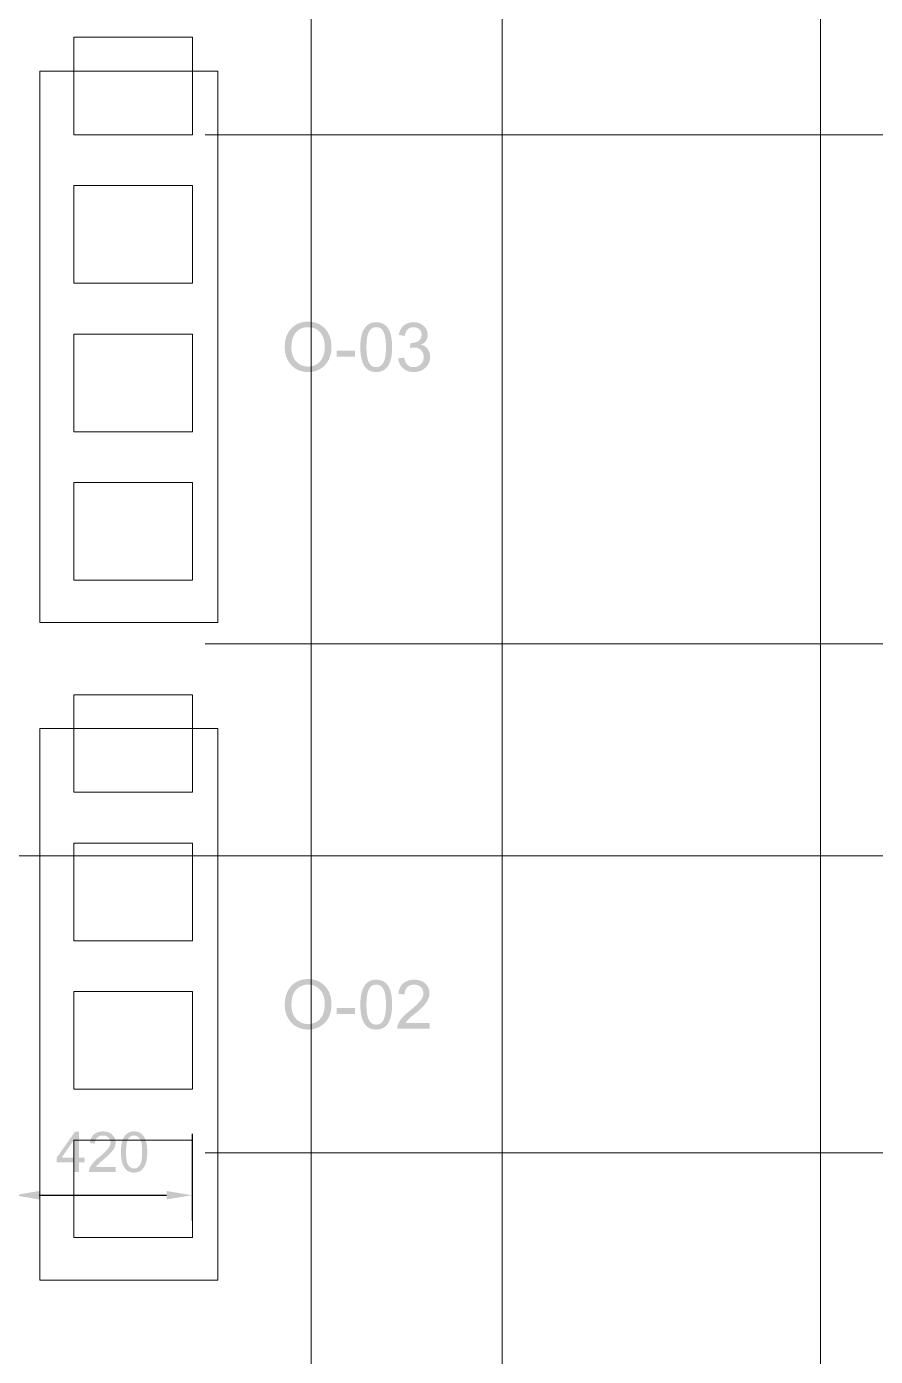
# Model space of a CAD drawing. Header units: millimetres. Extents: x -1336 to 24201, y -1370 to 16142.
# Drawn here: x 1729 to 3730, y 7420 to 10555 of the extents above; entities that cross this region are included whole.
import ezdxf

# ---------------------------------------------------------------- set-up
doc = ezdxf.new("R2010")
doc.units = ezdxf.units.MM
doc.linetypes.add('DASHED', pattern=[1.524, 1.27, -0.254])
for name, color, linetype, lineweight in [('A-ANNO-TEXT', 7, 'Continuous', 13), ('A-DIMS-MM', 7, 'Continuous', 13), ('A-FLOOR-ZONE', 7, 'Continuous', 13), ('A-LIGHT-TRACK', 7, 'Continuous', 13), ('A-SHELF-OPEN', 7, 'Continuous', 13)]:
    doc.layers.add(name, color=color, linetype=linetype, lineweight=lineweight)

msp = doc.modelspace()

# ---------------------------------------------------------------- hatches: boundary and pattern name
at = {"layer": 'A-ANNO-TEXT'}
h = msp.add_hatch(color=7, dxfattribs=at)
h.paths.add_polyline_path([(2392.7, 9859.5), (2395.7, 9859.4), (2398.6, 9859.2), (2401.4, 9858.9), (2404.2, 9858.4), (2406.9, 9857.9), (2409.6, 9857.2), (2412.1, 9856.3), (2414.6, 9855.4), (2417.1, 9854.3), (2419.4, 9853.1), (2421.7, 9851.7), (2424, 9850.2), (2426.1, 9848.6), (2428.2, 9846.9), (2430.3, 9845.1), (2432.2, 9843.1), (2434.1, 9841), (2435.8, 9838.8), (2437.4, 9836.6), (2438.9, 9834.2), (2440.3, 9831.8), (2441.6, 9829.3), (2442.7, 9826.7), (2443.7, 9824.1), (2444.6, 9821.3), (2445.4, 9818.5), (2446.1, 9815.6), (2446.6, 9812.6), (2447, 9809.5), (2447.3, 9806.4), (2447.5, 9803.2), (2447.6, 9799.8), (2447.5, 9796.5), (2447.3, 9793.3), (2447, 9790.2), (2446.6, 9787.1), (2446.1, 9784.1), (2445.4, 9781.3), (2444.6, 9778.4), (2443.7, 9775.7), (2442.7, 9773.1), (2441.6, 9770.5), (2440.3, 9768), (2438.9, 9765.6), (2437.4, 9763.3), (2435.8, 9761), (2434, 9758.9), (2432.1, 9756.8), (2430.2, 9754.8), (2428.1, 9753), (2426, 9751.3), (2423.9, 9749.7), (2421.6, 9748.2), (2419.3, 9746.9), (2417, 9745.7), (2414.5, 9744.6), (2412, 9743.7), (2409.5, 9742.8), (2406.8, 9742.1), (2404.1, 9741.6), (2401.4, 9741.1), (2398.5, 9740.8), (2395.6, 9740.6), (2392.7, 9740.5), (2389.6, 9740.6), (2386.6, 9740.8), (2383.7, 9741.1), (2380.9, 9741.6), (2378.1, 9742.2), (2375.4, 9742.9), (2372.8, 9743.8), (2370.2, 9744.8), (2367.8, 9745.9), (2365.4, 9747.1), (2363.1, 9748.5), (2360.8, 9750), (2358.7, 9751.7), (2356.6, 9753.5), (2354.6, 9755.4), (2352.7, 9757.4), (2350.8, 9759.5), (2349.1, 9761.7), (2347.5, 9764), (2346, 9766.3), (2344.7, 9768.7), (2343.4, 9771.1), (2342.3, 9773.6), (2341.3, 9776.1), (2340.4, 9778.7), (2339.7, 9781.4), (2339, 9784.1), (2338.5, 9786.9), (2338.1, 9789.7), (2337.8, 9792.6), (2337.6, 9795.6), (2337.5, 9798.6), (2337.6, 9802.1), (2337.8, 9805.5), (2338.1, 9808.8), (2338.5, 9812), (2339, 9815.1), (2339.7, 9818.1), (2340.5, 9821.1), (2341.4, 9823.9), (2342.4, 9826.6), (2343.5, 9829.3), (2344.8, 9831.8), (2346.2, 9834.3), (2347.7, 9836.7), (2349.3, 9838.9), (2351, 9841.1), (2352.9, 9843.2), (2354.8, 9845.2), (2356.8, 9847), (2358.9, 9848.7), (2361.1, 9850.3), (2363.3, 9851.8), (2365.7, 9853.1), (2368, 9854.3), (2370.5, 9855.4), (2373, 9856.3), (2375.6, 9857.2), (2378.3, 9857.9), (2381, 9858.4), (2383.8, 9858.9), (2386.7, 9859.2), (2389.7, 9859.4), (2392.7, 9859.5)])
h.paths.add_polyline_path([(2392.5, 9753.6), (2394.7, 9753.6), (2396.8, 9753.8), (2398.8, 9754), (2400.9, 9754.3), (2402.8, 9754.8), (2404.7, 9755.3), (2406.6, 9755.9), (2408.4, 9756.6), (2410.1, 9757.4), (2411.8, 9758.3), (2413.4, 9759.3), (2415, 9760.4), (2416.6, 9761.6), (2418.1, 9762.9), (2419.5, 9764.3), (2420.9, 9765.8), (2422.2, 9767.4), (2423.4, 9769), (2424.6, 9770.7), (2425.6, 9772.5), (2426.6, 9774.4), (2427.5, 9776.3), (2428.3, 9778.3), (2429, 9780.4), (2429.7, 9782.6), (2430.2, 9784.8), (2430.7, 9787.1), (2431.1, 9789.5), (2431.4, 9792), (2431.6, 9794.5), (2431.8, 9797.2), (2431.8, 9799.8), (2431.8, 9802.6), (2431.6, 9805.3), (2431.4, 9807.9), (2431.1, 9810.4), (2430.7, 9812.9), (2430.3, 9815.2), (2429.7, 9817.5), (2429, 9819.7), (2428.3, 9821.8), (2427.5, 9823.8), (2426.6, 9825.8), (2425.6, 9827.7), (2424.5, 9829.5), (2423.3, 9831.2), (2422.1, 9832.8), (2420.7, 9834.4), (2419.3, 9835.8), (2417.9, 9837.2), (2416.4, 9838.5), (2414.8, 9839.6), (2413.2, 9840.7), (2411.6, 9841.7), (2409.9, 9842.6), (2408.2, 9843.4), (2406.4, 9844.1), (2404.6, 9844.7), (2402.8, 9845.3), (2400.9, 9845.7), (2398.9, 9846), (2396.9, 9846.3), (2394.9, 9846.4), (2392.8, 9846.4), (2390.7, 9846.4), (2388.6, 9846.3), (2386.6, 9846), (2384.6, 9845.7), (2382.6, 9845.3), (2380.8, 9844.8), (2378.9, 9844.2), (2377.1, 9843.5), (2375.4, 9842.7), (2373.7, 9841.8), (2372, 9840.8), (2370.4, 9839.8), (2368.8, 9838.6), (2367.3, 9837.4), (2365.9, 9836), (2364.4, 9834.6), (2363.1, 9833.1), (2361.8, 9831.4), (2360.7, 9829.7), (2359.6, 9827.9), (2358.6, 9826), (2357.6, 9823.9), (2356.8, 9821.8), (2356.1, 9819.6), (2355.4, 9817.3), (2354.9, 9814.9), (2354.4, 9812.3), (2354, 9809.7), (2353.7, 9807), (2353.5, 9804.2), (2353.3, 9801.3), (2353.3, 9798.3), (2353.3, 9795.8), (2353.5, 9793.4), (2353.7, 9791), (2354, 9788.8), (2354.4, 9786.5), (2354.8, 9784.3), (2355.4, 9782.2), (2356, 9780.2), (2356.7, 9778.2), (2357.6, 9776.3), (2358.5, 9774.4), (2359.4, 9772.6), (2360.5, 9770.8), (2361.6, 9769.1), (2362.9, 9767.5), (2364.2, 9765.9), (2365.6, 9764.4), (2367, 9763), (2368.5, 9761.7), (2370.1, 9760.5), (2371.7, 9759.4), (2373.3, 9758.4), (2375, 9757.5), (2376.7, 9756.6), (2378.5, 9755.9), (2380.4, 9755.3), (2382.3, 9754.8), (2384.2, 9754.3), (2386.2, 9754), (2388.3, 9753.8), (2390.4, 9753.6), (2392.5, 9753.6)])
h.paths.add_polyline_path([(2503.3, 9777), (2460.1, 9777), (2460.1, 9791.2), (2503.3, 9791.2), (2503.3, 9777)])
h.paths.add_polyline_path([(2553.1, 9858), (2555.4, 9858), (2557.6, 9857.8), (2559.8, 9857.5), (2561.9, 9857.1), (2563.9, 9856.6), (2565.8, 9856), (2567.7, 9855.2), (2569.5, 9854.4), (2571.2, 9853.4), (2572.9, 9852.3), (2574.4, 9851.1), (2575.9, 9849.8), (2577.4, 9848.3), (2578.7, 9846.8), (2580, 9845.1), (2581.2, 9843.3), (2582.4, 9841.4), (2583.4, 9839.4), (2584.4, 9837.3), (2585.3, 9835.1), (2586.2, 9832.7), (2586.9, 9830.2), (2587.6, 9827.7), (2588.2, 9825), (2588.8, 9822.1), (2589.3, 9819.2), (2589.7, 9816.2), (2590, 9813), (2590.3, 9809.7), (2590.4, 9806.3), (2590.6, 9802.8), (2590.6, 9799.2), (2590.6, 9795.6), (2590.4, 9792), (2590.3, 9788.6), (2590, 9785.3), (2589.6, 9782.1), (2589.2, 9779.1), (2588.7, 9776.1), (2588.2, 9773.3), (2587.5, 9770.6), (2586.8, 9768), (2586, 9765.5), (2585.1, 9763.2), (2584.2, 9761), (2583.2, 9758.9), (2582.1, 9756.9), (2580.9, 9755), (2579.7, 9753.3), (2578.4, 9751.6), (2577, 9750.1), (2575.5, 9748.7), (2574, 9747.4), (2572.5, 9746.2), (2570.8, 9745.1), (2569.1, 9744.2), (2567.3, 9743.3), (2565.5, 9742.6), (2563.6, 9742), (2561.6, 9741.4), (2559.6, 9741), (2557.5, 9740.8), (2555.3, 9740.6), (2553.1, 9740.5), (2550.8, 9740.6), (2548.6, 9740.8), (2546.4, 9741.1), (2544.3, 9741.5), (2542.3, 9742), (2540.4, 9742.6), (2538.5, 9743.3), (2536.7, 9744.2), (2535, 9745.2), (2533.4, 9746.3), (2531.8, 9747.5), (2530.3, 9748.8), (2528.9, 9750.2), (2527.5, 9751.8), (2526.2, 9753.4), (2525, 9755.2), (2523.9, 9757.1), (2522.8, 9759.1), (2521.9, 9761.2), (2520.9, 9763.5), (2520.1, 9765.8), (2519.3, 9768.3), (2518.6, 9770.9), (2518, 9773.5), (2517.5, 9776.4), (2517, 9779.3), (2516.6, 9782.3), (2516.3, 9785.5), (2516, 9788.7), (2515.8, 9792.1), (2515.7, 9795.6), (2515.7, 9799.2), (2515.7, 9802.9), (2515.8, 9806.4), (2516, 9809.8), (2516.3, 9813.1), (2516.6, 9816.3), (2517, 9819.4), (2517.5, 9822.3), (2518.1, 9825.2), (2518.7, 9827.9), (2519.5, 9830.4), (2520.3, 9832.9), (2521.1, 9835.3), (2522.1, 9837.5), (2523.1, 9839.6), (2524.2, 9841.6), (2525.4, 9843.5), (2526.6, 9845.3), (2527.9, 9846.9), (2529.3, 9848.4), (2530.7, 9849.9), (2532.2, 9851.2), (2533.8, 9852.4), (2535.4, 9853.4), (2537.1, 9854.4), (2538.9, 9855.3), (2540.7, 9856), (2542.6, 9856.6), (2544.6, 9857.1), (2546.6, 9857.5), (2548.7, 9857.8), (2550.9, 9858), (2553.1, 9858)])
h.paths.add_polyline_path([(2553.1, 9752.1), (2554.5, 9752.2), (2555.9, 9752.3), (2557.2, 9752.5), (2558.4, 9752.8), (2559.7, 9753.2), (2560.8, 9753.7), (2562, 9754.3), (2563.1, 9754.9), (2564.1, 9755.6), (2565.1, 9756.5), (2566.1, 9757.4), (2567, 9758.3), (2567.9, 9759.4), (2568.7, 9760.6), (2569.5, 9761.8), (2570.3, 9763.2), (2571, 9764.6), (2571.6, 9766.1), (2572.2, 9767.8), (2572.8, 9769.6), (2573.3, 9771.4), (2573.8, 9773.4), (2574.2, 9775.5), (2574.6, 9777.7), (2575, 9780), (2575.3, 9782.4), (2575.5, 9784.9), (2575.7, 9787.6), (2575.9, 9790.3), (2576, 9793.2), (2576.1, 9796.1), (2576.1, 9799.2), (2576.1, 9801.4), (2576, 9803.5), (2576, 9805.5), (2575.9, 9807.5), (2575.8, 9809.4), (2575.7, 9811.2), (2575.6, 9813), (2575.4, 9814.8), (2575.3, 9816.5), (2575.1, 9818.1), (2574.9, 9819.7), (2574.6, 9821.2), (2574.4, 9822.6), (2574.1, 9824), (2573.8, 9825.4), (2573.5, 9826.6), (2573.2, 9827.9), (2572.9, 9829.1), (2572.5, 9830.2), (2572.1, 9831.3), (2571.7, 9832.4), (2571.3, 9833.4), (2570.8, 9834.4), (2570.3, 9835.4), (2569.8, 9836.3), (2569.3, 9837.1), (2568.8, 9838), (2568.3, 9838.8), (2567.7, 9839.5), (2567.1, 9840.2), (2566.5, 9840.9), (2565.8, 9841.5), (2565.2, 9842.1), (2564.5, 9842.7), (2563.8, 9843.2), (2563.1, 9843.7), (2562.4, 9844.1), (2561.6, 9844.5), (2560.8, 9844.9), (2560, 9845.2), (2559.2, 9845.5), (2558.4, 9845.7), (2557.5, 9846), (2556.7, 9846.1), (2555.8, 9846.3), (2554.8, 9846.4), (2553.9, 9846.4), (2552.9, 9846.4), (2551.5, 9846.4), (2550.2, 9846.3), (2548.9, 9846), (2547.6, 9845.7), (2546.4, 9845.3), (2545.2, 9844.9), (2544.1, 9844.3), (2543, 9843.6), (2541.9, 9842.9), (2540.9, 9842.1), (2540, 9841.1), (2539.1, 9840.1), (2538.2, 9839), (2537.4, 9837.9), (2536.6, 9836.6), (2535.8, 9835.2), (2535.1, 9833.8), (2534.5, 9832.2), (2533.9, 9830.5), (2533.3, 9828.8), (2532.8, 9826.9), (2532.3, 9824.9), (2531.9, 9822.8), (2531.5, 9820.6), (2531.2, 9818.3), (2530.9, 9815.9), (2530.7, 9813.4), (2530.5, 9810.8), (2530.3, 9808), (2530.2, 9805.2), (2530.1, 9802.3), (2530.1, 9799.2), (2530.1, 9797.1), (2530.2, 9795), (2530.2, 9793), (2530.3, 9791.1), (2530.4, 9789.2), (2530.5, 9787.3), (2530.6, 9785.5), (2530.8, 9783.8), (2530.9, 9782.1), (2531.1, 9780.5), (2531.3, 9779), (2531.6, 9777.5), (2531.8, 9776), (2532.1, 9774.6), (2532.4, 9773.3), (2532.7, 9772), (2533, 9770.8), (2533.4, 9769.6), (2533.8, 9768.4), (2534.2, 9767.3), (2534.6, 9766.2), (2535, 9765.2), (2535.4, 9764.2), (2535.9, 9763.2), (2536.4, 9762.3), (2536.9, 9761.5), (2537.4, 9760.6), (2538, 9759.8), (2538.6, 9759.1), (2539.2, 9758.4), (2539.8, 9757.7), (2540.4, 9757.1), (2541, 9756.5), (2541.7, 9755.9), (2542.4, 9755.4), (2543.1, 9754.9), (2543.8, 9754.5), (2544.6, 9754.1), (2545.3, 9753.7), (2546.1, 9753.4), (2546.9, 9753.1), (2547.7, 9752.8), (2548.6, 9752.6), (2549.4, 9752.5), (2550.3, 9752.3), (2551.2, 9752.2), (2552.2, 9752.2), (2553.1, 9752.1)])
h.paths.add_polyline_path([(2658.7, 9804.7), (2660, 9804.4), (2661.3, 9804.1), (2662.5, 9803.7), (2663.7, 9803.3), (2664.8, 9802.8), (2666, 9802.3), (2667, 9801.7), (2668, 9801.1), (2669, 9800.4), (2670, 9799.7), (2670.9, 9799), (2671.8, 9798.1), (2672.6, 9797.3), (2673.4, 9796.4), (2674.1, 9795.4), (2674.8, 9794.4), (2675.5, 9793.4), (2676.1, 9792.3), (2676.7, 9791.2), (2677.2, 9790.2), (2677.7, 9789.1), (2678.1, 9788), (2678.5, 9786.9), (2678.9, 9785.8), (2679.2, 9784.6), (2679.5, 9783.5), (2679.7, 9782.3), (2679.9, 9781.2), (2680.1, 9780), (2680.2, 9778.8), (2680.2, 9777.6), (2680.3, 9776.4), (2680.2, 9774.4), (2680.1, 9772.6), (2679.9, 9770.7), (2679.5, 9768.9), (2679.1, 9767.1), (2678.7, 9765.4), (2678.1, 9763.7), (2677.4, 9762.1), (2676.6, 9760.5), (2675.8, 9759), (2674.9, 9757.5), (2673.8, 9756), (2672.7, 9754.6), (2671.5, 9753.2), (2670.2, 9751.9), (2668.8, 9750.6), (2667.4, 9749.4), (2665.9, 9748.3), (2664.4, 9747.2), (2662.9, 9746.2), (2661.3, 9745.3), (2659.6, 9744.5), (2658, 9743.7), (2656.3, 9743.1), (2654.6, 9742.5), (2652.8, 9742), (2651, 9741.5), (2649.2, 9741.2), (2647.3, 9740.9), (2645.4, 9740.7), (2643.5, 9740.6), (2641.5, 9740.5), (2639.6, 9740.6), (2637.8, 9740.7), (2636, 9740.9), (2634.2, 9741.1), (2632.5, 9741.4), (2630.8, 9741.8), (2629.2, 9742.2), (2627.6, 9742.8), (2626.1, 9743.3), (2624.6, 9744), (2623.1, 9744.7), (2621.7, 9745.5), (2620.3, 9746.4), (2619, 9747.3), (2617.7, 9748.3), (2616.4, 9749.4), (2615.2, 9750.5), (2614.1, 9751.7), (2613, 9752.9), (2612, 9754.2), (2611, 9755.5), (2610.1, 9756.9), (2609.3, 9758.3), (2608.6, 9759.7), (2607.9, 9761.2), (2607.3, 9762.7), (2606.7, 9764.3), (2606.2, 9765.9), (2605.8, 9767.6), (2605.4, 9769.3), (2605.1, 9771.1), (2604.9, 9772.9), (2619, 9774.8), (2619.3, 9773.4), (2619.6, 9772.1), (2619.9, 9770.8), (2620.3, 9769.5), (2620.7, 9768.3), (2621.1, 9767.1), (2621.5, 9766), (2622, 9764.9), (2622.5, 9763.8), (2623, 9762.8), (2623.6, 9761.9), (2624.1, 9761), (2624.7, 9760.1), (2625.4, 9759.3), (2626, 9758.5), (2626.7, 9757.8), (2627.4, 9757.1), (2628.2, 9756.5), (2628.9, 9755.9), (2629.7, 9755.3), (2630.6, 9754.8), (2631.4, 9754.4), (2632.3, 9753.9), (2633.2, 9753.6), (2634.2, 9753.2), (2635.1, 9752.9), (2636.1, 9752.7), (2637.1, 9752.5), (2638.2, 9752.3), (2639.3, 9752.2), (2640.4, 9752.2), (2641.5, 9752.1), (2642.7, 9752.2), (2643.9, 9752.3), (2645.1, 9752.4), (2646.3, 9752.6), (2647.4, 9752.8), (2648.5, 9753.1), (2649.6, 9753.5), (2650.6, 9753.9), (2651.7, 9754.3), (2652.7, 9754.9), (2653.7, 9755.4), (2654.6, 9756.1), (2655.6, 9756.7), (2656.5, 9757.5), (2657.4, 9758.3), (2658.3, 9759.1), (2659.1, 9760), (2659.9, 9760.9), (2660.6, 9761.8), (2661.3, 9762.8), (2661.9, 9763.7), (2662.4, 9764.7), (2662.9, 9765.8), (2663.4, 9766.8), (2663.8, 9767.9), (2664.2, 9769), (2664.4, 9770.1), (2664.7, 9771.2), (2664.9, 9772.4), (2665, 9773.6), (2665.1, 9774.8), (2665.1, 9776.1), (2665.1, 9777.3), (2665, 9778.4), (2664.9, 9779.6), (2664.7, 9780.7), (2664.5, 9781.8), (2664.2, 9782.8), (2663.9, 9783.9), (2663.6, 9784.9), (2663.1, 9785.9), (2662.7, 9786.8), (2662.2, 9787.8), (2661.6, 9788.7), (2661, 9789.6), (2660.3, 9790.4), (2659.6, 9791.3), (2658.9, 9792.1), (2658.1, 9792.8), (2657.3, 9793.6), (2656.4, 9794.2), (2655.5, 9794.9), (2654.6, 9795.4), (2653.7, 9795.9), (2652.7, 9796.4), (2651.7, 9796.8), (2650.7, 9797.2), (2649.6, 9797.5), (2648.5, 9797.8), (2647.4, 9798), (2646.2, 9798.2), (2645.1, 9798.3), (2643.8, 9798.4), (2642.6, 9798.4), (2641.6, 9798.4), (2640.4, 9798.3), (2639.3, 9798.2), (2638.1, 9798.1), (2636.8, 9797.8), (2635.5, 9797.6), (2634.1, 9797.3), (2632.6, 9796.9), (2634.3, 9809.3), (2635.7, 9809.3), (2637, 9809.4), (2638.2, 9809.4), (2639.3, 9809.5), (2640.4, 9809.5), (2641.4, 9809.6), (2642.4, 9809.8), (2643.2, 9809.9), (2644.1, 9810), (2644.9, 9810.3), (2645.8, 9810.5), (2646.7, 9810.8), (2647.7, 9811.2), (2648.6, 9811.6), (2649.6, 9812), (2650.6, 9812.6), (2651.6, 9813.1), (2652.6, 9813.7), (2653.5, 9814.4), (2654.3, 9815.1), (2655.2, 9815.9), (2655.9, 9816.8), (2656.7, 9817.7), (2657.3, 9818.6), (2658, 9819.7), (2658.5, 9820.7), (2659, 9821.9), (2659.4, 9823.1), (2659.6, 9824.3), (2659.9, 9825.7), (2660, 9827), (2660, 9828.5), (2660, 9829.5), (2659.9, 9830.6), (2659.8, 9831.5), (2659.7, 9832.5), (2659.5, 9833.4), (2659.2, 9834.3), (2658.9, 9835.2), (2658.6, 9836.1), (2658.2, 9836.9), (2657.8, 9837.7), (2657.3, 9838.4), (2656.8, 9839.1), (2656.3, 9839.8), (2655.7, 9840.5), (2655, 9841.1), (2654.3, 9841.7), (2652.9, 9842.8), (2651.4, 9843.8), (2649.8, 9844.6), (2648.2, 9845.3), (2646.5, 9845.8), (2644.8, 9846.1), (2643, 9846.4), (2641.2, 9846.4), (2640.1, 9846.4), (2639.1, 9846.4), (2638.1, 9846.2), (2637.1, 9846.1), (2636.2, 9845.9), (2635.2, 9845.7), (2634.3, 9845.4), (2633.4, 9845.1), (2632.6, 9844.7), (2631.7, 9844.3), (2630.9, 9843.9), (2630.2, 9843.4), (2629.4, 9842.9), (2628.7, 9842.3), (2628, 9841.7), (2627.3, 9841), (2626.6, 9840.3), (2626, 9839.6), (2625.4, 9838.8), (2624.8, 9838), (2624.3, 9837.2), (2623.8, 9836.3), (2623.3, 9835.4), (2622.9, 9834.5), (2622.5, 9833.5), (2622.1, 9832.5), (2621.8, 9831.4), (2621.4, 9830.3), (2621.1, 9829.2), (2620.9, 9828), (2620.7, 9826.8), (2620.5, 9825.6), (2606.4, 9828.2), (2606.7, 9830), (2607.2, 9831.8), (2607.6, 9833.5), (2608.1, 9835.2), (2608.7, 9836.8), (2609.4, 9838.3), (2610, 9839.8), (2610.8, 9841.3), (2611.5, 9842.6), (2612.4, 9843.9), (2613.3, 9845.2), (2614.2, 9846.4), (2615.2, 9847.5), (2616.2, 9848.6), (2617.3, 9849.6), (2618.5, 9850.6), (2619.7, 9851.5), (2620.9, 9852.3), (2622.1, 9853.1), (2623.4, 9853.9), (2624.7, 9854.5), (2626, 9855.1), (2627.4, 9855.7), (2628.8, 9856.2), (2630.2, 9856.6), (2631.6, 9857), (2633.1, 9857.3), (2634.6, 9857.6), (2636.1, 9857.8), (2637.7, 9857.9), (2639.3, 9858), (2640.9, 9858), (2642.7, 9858), (2644.4, 9857.9), (2646.1, 9857.7), (2647.8, 9857.5), (2649.4, 9857.2), (2651, 9856.8), (2652.5, 9856.4), (2654, 9855.9), (2655.5, 9855.3), (2657, 9854.7), (2658.4, 9854), (2659.7, 9853.2), (2661.1, 9852.3), (2662.4, 9851.4), (2663.6, 9850.4), (2664.8, 9849.4), (2666, 9848.3), (2667.1, 9847.2), (2668.1, 9846), (2669, 9844.8), (2669.9, 9843.6), (2670.7, 9842.3), (2671.4, 9841.1), (2672, 9839.7), (2672.6, 9838.4), (2673.1, 9837), (2673.5, 9835.6), (2673.9, 9834.2), (2674.1, 9832.7), (2674.3, 9831.2), (2674.4, 9829.7), (2674.5, 9828.2), (2674.4, 9826.2), (2674.2, 9824.3), (2673.9, 9822.4), (2673.5, 9820.7), (2672.9, 9819), (2672.2, 9817.4), (2671.4, 9815.8), (2670.5, 9814.3), (2669.5, 9812.9), (2668.3, 9811.6), (2667, 9810.3), (2665.6, 9809.1), (2664, 9808), (2662.4, 9806.9), (2660.6, 9805.9), (2658.7, 9805), (2658.7, 9804.7)])
h = msp.add_hatch(color=7, dxfattribs=at)
h.paths.add_polyline_path([(2392.7, 8309.5), (2395.7, 8309.4), (2398.6, 8309.2), (2401.4, 8308.9), (2404.2, 8308.4), (2406.9, 8307.9), (2409.6, 8307.2), (2412.1, 8306.3), (2414.6, 8305.4), (2417.1, 8304.3), (2419.4, 8303.1), (2421.7, 8301.7), (2424, 8300.2), (2426.1, 8298.6), (2428.2, 8296.9), (2430.3, 8295.1), (2432.2, 8293.1), (2434.1, 8291), (2435.8, 8288.8), (2437.4, 8286.6), (2438.9, 8284.2), (2440.3, 8281.8), (2441.6, 8279.3), (2442.7, 8276.7), (2443.7, 8274.1), (2444.6, 8271.3), (2445.4, 8268.5), (2446.1, 8265.6), (2446.6, 8262.6), (2447, 8259.5), (2447.3, 8256.4), (2447.5, 8253.2), (2447.6, 8249.8), (2447.5, 8246.5), (2447.3, 8243.3), (2447, 8240.2), (2446.6, 8237.1), (2446.1, 8234.1), (2445.4, 8231.3), (2444.6, 8228.4), (2443.7, 8225.7), (2442.7, 8223.1), (2441.6, 8220.5), (2440.3, 8218), (2438.9, 8215.6), (2437.4, 8213.3), (2435.8, 8211), (2434, 8208.9), (2432.1, 8206.8), (2430.2, 8204.8), (2428.1, 8203), (2426, 8201.3), (2423.9, 8199.7), (2421.6, 8198.2), (2419.3, 8196.9), (2417, 8195.7), (2414.5, 8194.6), (2412, 8193.7), (2409.5, 8192.8), (2406.8, 8192.1), (2404.1, 8191.6), (2401.4, 8191.1), (2398.5, 8190.8), (2395.6, 8190.6), (2392.7, 8190.5), (2389.6, 8190.6), (2386.6, 8190.8), (2383.7, 8191.1), (2380.9, 8191.6), (2378.1, 8192.2), (2375.4, 8192.9), (2372.8, 8193.8), (2370.2, 8194.8), (2367.8, 8195.9), (2365.4, 8197.1), (2363.1, 8198.5), (2360.8, 8200), (2358.7, 8201.7), (2356.6, 8203.5), (2354.6, 8205.4), (2352.7, 8207.4), (2350.8, 8209.5), (2349.1, 8211.7), (2347.5, 8214), (2346, 8216.3), (2344.7, 8218.7), (2343.4, 8221.1), (2342.3, 8223.6), (2341.3, 8226.1), (2340.4, 8228.7), (2339.7, 8231.4), (2339, 8234.1), (2338.5, 8236.9), (2338.1, 8239.7), (2337.8, 8242.6), (2337.6, 8245.6), (2337.5, 8248.6), (2337.6, 8252.1), (2337.8, 8255.5), (2338.1, 8258.8), (2338.5, 8262), (2339, 8265.1), (2339.7, 8268.1), (2340.5, 8271.1), (2341.4, 8273.9), (2342.4, 8276.6), (2343.5, 8279.3), (2344.8, 8281.8), (2346.2, 8284.3), (2347.7, 8286.7), (2349.3, 8288.9), (2351, 8291.1), (2352.9, 8293.2), (2354.8, 8295.2), (2356.8, 8297), (2358.9, 8298.7), (2361.1, 8300.3), (2363.3, 8301.8), (2365.7, 8303.1), (2368, 8304.3), (2370.5, 8305.4), (2373, 8306.3), (2375.6, 8307.2), (2378.3, 8307.9), (2381, 8308.4), (2383.8, 8308.9), (2386.7, 8309.2), (2389.7, 8309.4), (2392.7, 8309.5)])
h.paths.add_polyline_path([(2392.5, 8203.6), (2394.7, 8203.6), (2396.8, 8203.8), (2398.8, 8204), (2400.9, 8204.3), (2402.8, 8204.8), (2404.7, 8205.3), (2406.6, 8205.9), (2408.4, 8206.6), (2410.1, 8207.4), (2411.8, 8208.3), (2413.4, 8209.3), (2415, 8210.4), (2416.6, 8211.6), (2418.1, 8212.9), (2419.5, 8214.3), (2420.9, 8215.8), (2422.2, 8217.4), (2423.4, 8219), (2424.6, 8220.7), (2425.6, 8222.5), (2426.6, 8224.4), (2427.5, 8226.3), (2428.3, 8228.3), (2429, 8230.4), (2429.7, 8232.6), (2430.2, 8234.8), (2430.7, 8237.1), (2431.1, 8239.5), (2431.4, 8242), (2431.6, 8244.5), (2431.8, 8247.2), (2431.8, 8249.8), (2431.8, 8252.6), (2431.6, 8255.3), (2431.4, 8257.9), (2431.1, 8260.4), (2430.7, 8262.9), (2430.3, 8265.2), (2429.7, 8267.5), (2429, 8269.7), (2428.3, 8271.8), (2427.5, 8273.8), (2426.6, 8275.8), (2425.6, 8277.7), (2424.5, 8279.5), (2423.3, 8281.2), (2422.1, 8282.8), (2420.7, 8284.4), (2419.3, 8285.8), (2417.9, 8287.2), (2416.4, 8288.5), (2414.8, 8289.6), (2413.2, 8290.7), (2411.6, 8291.7), (2409.9, 8292.6), (2408.2, 8293.4), (2406.4, 8294.1), (2404.6, 8294.7), (2402.8, 8295.3), (2400.9, 8295.7), (2398.9, 8296), (2396.9, 8296.3), (2394.9, 8296.4), (2392.8, 8296.4), (2390.7, 8296.4), (2388.6, 8296.3), (2386.6, 8296), (2384.6, 8295.7), (2382.6, 8295.3), (2380.8, 8294.8), (2378.9, 8294.2), (2377.1, 8293.5), (2375.4, 8292.7), (2373.7, 8291.8), (2372, 8290.8), (2370.4, 8289.8), (2368.8, 8288.6), (2367.3, 8287.4), (2365.9, 8286), (2364.4, 8284.6), (2363.1, 8283.1), (2361.8, 8281.4), (2360.7, 8279.7), (2359.6, 8277.9), (2358.6, 8276), (2357.6, 8273.9), (2356.8, 8271.8), (2356.1, 8269.6), (2355.4, 8267.3), (2354.9, 8264.9), (2354.4, 8262.3), (2354, 8259.7), (2353.7, 8257), (2353.5, 8254.2), (2353.3, 8251.3), (2353.3, 8248.3), (2353.3, 8245.8), (2353.5, 8243.4), (2353.7, 8241), (2354, 8238.8), (2354.4, 8236.5), (2354.8, 8234.3), (2355.4, 8232.2), (2356, 8230.2), (2356.7, 8228.2), (2357.6, 8226.3), (2358.5, 8224.4), (2359.4, 8222.6), (2360.5, 8220.8), (2361.6, 8219.1), (2362.9, 8217.5), (2364.2, 8215.9), (2365.6, 8214.4), (2367, 8213), (2368.5, 8211.7), (2370.1, 8210.5), (2371.7, 8209.4), (2373.3, 8208.4), (2375, 8207.5), (2376.7, 8206.6), (2378.5, 8205.9), (2380.4, 8205.3), (2382.3, 8204.8), (2384.2, 8204.3), (2386.2, 8204), (2388.3, 8203.8), (2390.4, 8203.6), (2392.5, 8203.6)])
h.paths.add_polyline_path([(2503.3, 8227), (2460.1, 8227), (2460.1, 8241.2), (2503.3, 8241.2), (2503.3, 8227)])
h.paths.add_polyline_path([(2553.1, 8308), (2555.4, 8308), (2557.6, 8307.8), (2559.8, 8307.5), (2561.9, 8307.1), (2563.9, 8306.6), (2565.8, 8306), (2567.7, 8305.2), (2569.5, 8304.4), (2571.2, 8303.4), (2572.9, 8302.3), (2574.4, 8301.1), (2575.9, 8299.8), (2577.4, 8298.3), (2578.7, 8296.8), (2580, 8295.1), (2581.2, 8293.3), (2582.4, 8291.4), (2583.4, 8289.4), (2584.4, 8287.3), (2585.3, 8285.1), (2586.2, 8282.7), (2586.9, 8280.2), (2587.6, 8277.7), (2588.2, 8275), (2588.8, 8272.1), (2589.3, 8269.2), (2589.7, 8266.2), (2590, 8263), (2590.3, 8259.7), (2590.4, 8256.3), (2590.6, 8252.8), (2590.6, 8249.2), (2590.6, 8245.6), (2590.4, 8242), (2590.3, 8238.6), (2590, 8235.3), (2589.6, 8232.1), (2589.2, 8229.1), (2588.7, 8226.1), (2588.2, 8223.3), (2587.5, 8220.6), (2586.8, 8218), (2586, 8215.5), (2585.1, 8213.2), (2584.2, 8211), (2583.2, 8208.9), (2582.1, 8206.9), (2580.9, 8205), (2579.7, 8203.3), (2578.4, 8201.6), (2577, 8200.1), (2575.5, 8198.7), (2574, 8197.4), (2572.5, 8196.2), (2570.8, 8195.1), (2569.1, 8194.2), (2567.3, 8193.3), (2565.5, 8192.6), (2563.6, 8192), (2561.6, 8191.4), (2559.6, 8191), (2557.5, 8190.8), (2555.3, 8190.6), (2553.1, 8190.5), (2550.8, 8190.6), (2548.6, 8190.8), (2546.4, 8191.1), (2544.3, 8191.5), (2542.3, 8192), (2540.4, 8192.6), (2538.5, 8193.3), (2536.7, 8194.2), (2535, 8195.2), (2533.4, 8196.3), (2531.8, 8197.5), (2530.3, 8198.8), (2528.9, 8200.2), (2527.5, 8201.8), (2526.2, 8203.4), (2525, 8205.2), (2523.9, 8207.1), (2522.8, 8209.1), (2521.9, 8211.2), (2520.9, 8213.5), (2520.1, 8215.8), (2519.3, 8218.3), (2518.6, 8220.9), (2518, 8223.5), (2517.5, 8226.4), (2517, 8229.3), (2516.6, 8232.3), (2516.3, 8235.5), (2516, 8238.7), (2515.8, 8242.1), (2515.7, 8245.6), (2515.7, 8249.2), (2515.7, 8252.9), (2515.8, 8256.4), (2516, 8259.8), (2516.3, 8263.1), (2516.6, 8266.3), (2517, 8269.4), (2517.5, 8272.3), (2518.1, 8275.2), (2518.7, 8277.9), (2519.5, 8280.4), (2520.3, 8282.9), (2521.1, 8285.3), (2522.1, 8287.5), (2523.1, 8289.6), (2524.2, 8291.6), (2525.4, 8293.5), (2526.6, 8295.3), (2527.9, 8296.9), (2529.3, 8298.4), (2530.7, 8299.9), (2532.2, 8301.2), (2533.8, 8302.4), (2535.4, 8303.4), (2537.1, 8304.4), (2538.9, 8305.3), (2540.7, 8306), (2542.6, 8306.6), (2544.6, 8307.1), (2546.6, 8307.5), (2548.7, 8307.8), (2550.9, 8308), (2553.1, 8308)])
h.paths.add_polyline_path([(2553.1, 8202.1), (2554.5, 8202.2), (2555.9, 8202.3), (2557.2, 8202.5), (2558.4, 8202.8), (2559.7, 8203.2), (2560.8, 8203.7), (2562, 8204.3), (2563.1, 8204.9), (2564.1, 8205.6), (2565.1, 8206.5), (2566.1, 8207.4), (2567, 8208.3), (2567.9, 8209.4), (2568.7, 8210.6), (2569.5, 8211.8), (2570.3, 8213.2), (2571, 8214.6), (2571.6, 8216.1), (2572.2, 8217.8), (2572.8, 8219.6), (2573.3, 8221.4), (2573.8, 8223.4), (2574.2, 8225.5), (2574.6, 8227.7), (2575, 8230), (2575.3, 8232.4), (2575.5, 8234.9), (2575.7, 8237.6), (2575.9, 8240.3), (2576, 8243.2), (2576.1, 8246.1), (2576.1, 8249.2), (2576.1, 8251.4), (2576, 8253.5), (2576, 8255.5), (2575.9, 8257.5), (2575.8, 8259.4), (2575.7, 8261.2), (2575.6, 8263), (2575.4, 8264.8), (2575.3, 8266.5), (2575.1, 8268.1), (2574.9, 8269.7), (2574.6, 8271.2), (2574.4, 8272.6), (2574.1, 8274), (2573.8, 8275.4), (2573.5, 8276.6), (2573.2, 8277.9), (2572.9, 8279.1), (2572.5, 8280.2), (2572.1, 8281.3), (2571.7, 8282.4), (2571.3, 8283.4), (2570.8, 8284.4), (2570.3, 8285.4), (2569.8, 8286.3), (2569.3, 8287.1), (2568.8, 8288), (2568.3, 8288.8), (2567.7, 8289.5), (2567.1, 8290.2), (2566.5, 8290.9), (2565.8, 8291.5), (2565.2, 8292.1), (2564.5, 8292.7), (2563.8, 8293.2), (2563.1, 8293.7), (2562.4, 8294.1), (2561.6, 8294.5), (2560.8, 8294.9), (2560, 8295.2), (2559.2, 8295.5), (2558.4, 8295.7), (2557.5, 8296), (2556.7, 8296.1), (2555.8, 8296.3), (2554.8, 8296.4), (2553.9, 8296.4), (2552.9, 8296.4), (2551.5, 8296.4), (2550.2, 8296.3), (2548.9, 8296), (2547.6, 8295.7), (2546.4, 8295.3), (2545.2, 8294.9), (2544.1, 8294.3), (2543, 8293.6), (2541.9, 8292.9), (2540.9, 8292.1), (2540, 8291.1), (2539.1, 8290.1), (2538.2, 8289), (2537.4, 8287.9), (2536.6, 8286.6), (2535.8, 8285.2), (2535.1, 8283.8), (2534.5, 8282.2), (2533.9, 8280.5), (2533.3, 8278.8), (2532.8, 8276.9), (2532.3, 8274.9), (2531.9, 8272.8), (2531.5, 8270.6), (2531.2, 8268.3), (2530.9, 8265.9), (2530.7, 8263.4), (2530.5, 8260.8), (2530.3, 8258), (2530.2, 8255.2), (2530.1, 8252.3), (2530.1, 8249.2), (2530.1, 8247.1), (2530.2, 8245), (2530.2, 8243), (2530.3, 8241.1), (2530.4, 8239.2), (2530.5, 8237.3), (2530.6, 8235.5), (2530.8, 8233.8), (2530.9, 8232.1), (2531.1, 8230.5), (2531.3, 8229), (2531.6, 8227.5), (2531.8, 8226), (2532.1, 8224.6), (2532.4, 8223.3), (2532.7, 8222), (2533, 8220.8), (2533.4, 8219.6), (2533.8, 8218.4), (2534.2, 8217.3), (2534.6, 8216.2), (2535, 8215.2), (2535.4, 8214.2), (2535.9, 8213.2), (2536.4, 8212.3), (2536.9, 8211.5), (2537.4, 8210.6), (2538, 8209.8), (2538.6, 8209.1), (2539.2, 8208.4), (2539.8, 8207.7), (2540.4, 8207.1), (2541, 8206.5), (2541.7, 8205.9), (2542.4, 8205.4), (2543.1, 8204.9), (2543.8, 8204.5), (2544.6, 8204.1), (2545.3, 8203.7), (2546.1, 8203.4), (2546.9, 8203.1), (2547.7, 8202.8), (2548.6, 8202.6), (2549.4, 8202.5), (2550.3, 8202.3), (2551.2, 8202.2), (2552.2, 8202.2), (2553.1, 8202.1)])
h.paths.add_polyline_path([(2678.9, 8192.5), (2602.8, 8192.5), (2602.8, 8193.7), (2602.9, 8194.9), (2603, 8196.2), (2603.2, 8197.4), (2603.4, 8198.6), (2603.7, 8199.8), (2604.1, 8201.1), (2604.4, 8202.3), (2604.9, 8203.5), (2605.4, 8204.8), (2606, 8206), (2606.6, 8207.2), (2607.2, 8208.5), (2607.9, 8209.7), (2608.7, 8210.9), (2609.5, 8212.2), (2610.4, 8213.5), (2611.4, 8214.8), (2612.5, 8216.1), (2613.7, 8217.5), (2614.9, 8218.9), (2616.3, 8220.4), (2617.7, 8221.9), (2619.3, 8223.4), (2620.9, 8225), (2622.6, 8226.6), (2624.4, 8228.3), (2626.4, 8230), (2628.4, 8231.7), (2630.5, 8233.5), (2632.6, 8235.3), (2634.9, 8237.1), (2637.7, 8239.4), (2640.4, 8241.7), (2643.1, 8244.1), (2645.7, 8246.5), (2648.2, 8248.9), (2650.6, 8251.3), (2653, 8253.8), (2655.2, 8256.2), (2656.3, 8257.5), (2657.3, 8258.7), (2658.3, 8260), (2659.1, 8261.2), (2659.9, 8262.5), (2660.7, 8263.8), (2661.3, 8265), (2661.9, 8266.3), (2662.5, 8267.5), (2662.9, 8268.8), (2663.3, 8270), (2663.6, 8271.3), (2663.9, 8272.6), (2664, 8273.8), (2664.1, 8275.1), (2664.2, 8276.4), (2664.2, 8277.4), (2664.1, 8278.5), (2664, 8279.5), (2663.8, 8280.5), (2663.6, 8281.5), (2663.3, 8282.5), (2663, 8283.4), (2662.6, 8284.3), (2662.2, 8285.2), (2661.8, 8286.1), (2661.3, 8286.9), (2660.7, 8287.7), (2660.1, 8288.5), (2659.5, 8289.3), (2658.8, 8290), (2658, 8290.8), (2657.2, 8291.4), (2656.4, 8292.1), (2655.6, 8292.7), (2654.7, 8293.2), (2653.9, 8293.8), (2652.9, 8294.2), (2652, 8294.6), (2651, 8295), (2650.1, 8295.4), (2649, 8295.6), (2648, 8295.9), (2646.9, 8296.1), (2645.9, 8296.2), (2644.7, 8296.4), (2643.6, 8296.4), (2642.4, 8296.4), (2641.3, 8296.4), (2640.1, 8296.3), (2639, 8296.2), (2637.9, 8296.1), (2636.8, 8295.9), (2635.8, 8295.6), (2634.7, 8295.3), (2633.7, 8295), (2632.7, 8294.6), (2631.8, 8294.2), (2630.8, 8293.7), (2629.9, 8293.2), (2629, 8292.6), (2628.2, 8292), (2627.3, 8291.3), (2626.5, 8290.6), (2625.7, 8289.8), (2625, 8289), (2624.3, 8288.2), (2623.7, 8287.3), (2623.1, 8286.4), (2622.6, 8285.4), (2622.1, 8284.4), (2621.7, 8283.3), (2621.3, 8282.2), (2621, 8281), (2620.7, 8279.8), (2620.4, 8278.6), (2620.3, 8277.3), (2620.1, 8276), (2620, 8274.6), (2620, 8273.1), (2605.5, 8274.8), (2605.7, 8276.8), (2606, 8278.7), (2606.3, 8280.6), (2606.7, 8282.4), (2607.2, 8284.1), (2607.7, 8285.8), (2608.4, 8287.5), (2609, 8289), (2609.8, 8290.6), (2610.6, 8292), (2611.5, 8293.4), (2612.5, 8294.7), (2613.5, 8296), (2614.6, 8297.2), (2615.8, 8298.4), (2617, 8299.5), (2618.3, 8300.5), (2619.6, 8301.5), (2621, 8302.4), (2622.4, 8303.2), (2623.9, 8304), (2625.4, 8304.7), (2626.9, 8305.3), (2628.5, 8305.9), (2630.1, 8306.4), (2631.8, 8306.8), (2633.5, 8307.2), (2635.3, 8307.5), (2637.1, 8307.7), (2638.9, 8307.9), (2640.8, 8308), (2642.8, 8308), (2644.8, 8308), (2646.9, 8307.9), (2648.8, 8307.7), (2650.8, 8307.5), (2652.6, 8307.1), (2654.4, 8306.7), (2656.2, 8306.3), (2657.8, 8305.7), (2659.5, 8305.1), (2661, 8304.4), (2662.5, 8303.6), (2664, 8302.8), (2665.3, 8301.9), (2666.7, 8300.9), (2667.9, 8299.8), (2669.2, 8298.7), (2670.3, 8297.5), (2671.4, 8296.3), (2672.4, 8295), (2673.3, 8293.7), (2674.1, 8292.4), (2674.9, 8291.1), (2675.6, 8289.7), (2676.2, 8288.3), (2676.8, 8286.9), (2677.3, 8285.4), (2677.7, 8284), (2678, 8282.4), (2678.3, 8280.9), (2678.5, 8279.3), (2678.6, 8277.7), (2678.6, 8276), (2678.6, 8274.7), (2678.5, 8273.3), (2678.3, 8271.9), (2678.1, 8270.5), (2677.8, 8269.1), (2677.5, 8267.7), (2677.1, 8266.3), (2676.6, 8264.9), (2676.1, 8263.5), (2675.5, 8262.1), (2674.8, 8260.7), (2674.1, 8259.3), (2673.4, 8257.9), (2672.5, 8256.5), (2671.6, 8255.1), (2670.6, 8253.6), (2669.6, 8252.2), (2668.4, 8250.7), (2667.1, 8249.1), (2665.7, 8247.5), (2664.1, 8245.8), (2662.5, 8244.1), (2660.7, 8242.3), (2658.7, 8240.4), (2656.7, 8238.5), (2654.5, 8236.5), (2652.2, 8234.4), (2649.8, 8232.3), (2647.3, 8230.2), (2644.6, 8228), (2641.8, 8225.7), (2638.9, 8223.3), (2637.4, 8222.1), (2635.9, 8220.9), (2634.5, 8219.7), (2633.2, 8218.5), (2631.9, 8217.4), (2630.7, 8216.2), (2629.6, 8215.1), (2628.5, 8214.1), (2627.5, 8213), (2626.6, 8211.9), (2625.7, 8210.9), (2624.9, 8209.9), (2624.2, 8209), (2623.5, 8208), (2622.9, 8207.1), (2622.4, 8206.1), (2678.9, 8206.1), (2678.9, 8192.5)])
at = {"layer": 'A-DIMS-MM'}
h = msp.add_hatch(color=7, dxfattribs=at)
h.paths.add_polyline_path([(1841.2, 7855), (1841.2, 7877.7), (1800, 7877.7), (1800, 7888.4), (1843.3, 7950), (1852.8, 7950), (1852.8, 7888.4), (1865.7, 7888.4), (1865.7, 7877.7), (1852.8, 7877.7), (1852.8, 7855), (1841.2, 7855)])
h.paths.add_polyline_path([(1841.2, 7888.4), (1841.2, 7931.3), (1811.4, 7888.4), (1841.2, 7888.4)])
h.paths.add_polyline_path([(1938.9, 7866.2), (1938.9, 7855), (1876.1, 7855), (1876.1, 7856), (1876.1, 7857.1), (1876.2, 7858.1), (1876.4, 7859.1), (1876.6, 7860.1), (1876.8, 7861.1), (1877.1, 7862.1), (1877.5, 7863.1), (1878.1, 7864.7), (1878.9, 7866.3), (1879.7, 7867.9), (1880.6, 7869.5), (1881.6, 7871), (1882.7, 7872.6), (1883.9, 7874.2), (1885.2, 7875.7), (1886.5, 7877.3), (1888.1, 7879), (1889.8, 7880.7), (1891.6, 7882.4), (1893.6, 7884.3), (1895.7, 7886.2), (1898, 7888.1), (1900.4, 7890.1), (1902.3, 7891.7), (1904.1, 7893.2), (1905.9, 7894.7), (1907.5, 7896.1), (1909.1, 7897.5), (1910.6, 7898.9), (1912, 7900.2), (1913.4, 7901.5), (1914.7, 7902.7), (1915.8, 7903.9), (1917, 7905.1), (1918, 7906.2), (1919, 7907.3), (1919.8, 7908.3), (1920.6, 7909.3), (1921.3, 7910.2), (1922, 7911.2), (1922.6, 7912.1), (1923.2, 7913), (1923.7, 7913.9), (1924.2, 7914.8), (1924.7, 7915.7), (1925.1, 7916.6), (1925.4, 7917.5), (1925.7, 7918.3), (1926, 7919.2), (1926.3, 7920.1), (1926.4, 7920.9), (1926.6, 7921.8), (1926.7, 7922.6), (1926.8, 7923.4), (1926.8, 7924.3), (1926.8, 7925.1), (1926.7, 7926), (1926.6, 7926.8), (1926.5, 7927.6), (1926.3, 7928.4), (1926.1, 7929.2), (1925.8, 7929.9), (1925.5, 7930.7), (1925.2, 7931.4), (1924.9, 7932.1), (1924.4, 7932.8), (1924, 7933.5), (1923.5, 7934.1), (1923, 7934.7), (1922.4, 7935.4), (1921.8, 7936), (1921.2, 7936.5), (1920.5, 7937.1), (1919.9, 7937.6), (1919.2, 7938.1), (1918.4, 7938.5), (1917.7, 7938.9), (1916.9, 7939.2), (1916.1, 7939.5), (1915.3, 7939.8), (1914.5, 7940.1), (1913.6, 7940.3), (1912.7, 7940.4), (1911.8, 7940.6), (1910.8, 7940.7), (1909.9, 7940.7), (1908.9, 7940.7), (1907.9, 7940.7), (1906.8, 7940.7), (1905.9, 7940.6), (1904.9, 7940.4), (1904, 7940.2), (1903.1, 7940), (1902.2, 7939.8), (1901.3, 7939.5), (1900.5, 7939.1), (1899.7, 7938.8), (1898.9, 7938.3), (1898.2, 7937.9), (1897.4, 7937.4), (1896.7, 7936.9), (1896.1, 7936.3), (1895.4, 7935.7), (1894.8, 7935), (1894.2, 7934.4), (1893.7, 7933.6), (1893.2, 7932.9), (1892.8, 7932.1), (1892.3, 7931.3), (1892, 7930.5), (1891.6, 7929.7), (1891.3, 7928.8), (1891.1, 7927.8), (1890.8, 7926.9), (1890.6, 7925.9), (1890.5, 7924.9), (1890.4, 7923.9), (1890.3, 7922.8), (1890.3, 7921.7), (1878.3, 7922.9), (1878.5, 7924.6), (1878.7, 7926.2), (1879, 7927.7), (1879.4, 7929.2), (1879.8, 7930.7), (1880.2, 7932.1), (1880.7, 7933.4), (1881.2, 7934.7), (1881.9, 7936), (1882.5, 7937.2), (1883.2, 7938.3), (1884, 7939.4), (1884.8, 7940.5), (1885.7, 7941.5), (1886.6, 7942.5), (1887.6, 7943.4), (1888.6, 7944.2), (1889.7, 7945), (1890.8, 7945.7), (1891.9, 7946.4), (1893.1, 7947.1), (1894.4, 7947.6), (1895.7, 7948.2), (1897, 7948.6), (1898.4, 7949), (1899.8, 7949.4), (1901.2, 7949.7), (1902.7, 7949.9), (1904.3, 7950.1), (1905.9, 7950.3), (1907.5, 7950.4), (1909.2, 7950.4), (1910.8, 7950.4), (1912.5, 7950.3), (1914.1, 7950.1), (1915.6, 7949.9), (1917.2, 7949.6), (1918.6, 7949.3), (1920, 7948.9), (1921.4, 7948.5), (1922.7, 7948), (1924, 7947.4), (1925.3, 7946.8), (1926.5, 7946.1), (1927.6, 7945.4), (1928.7, 7944.6), (1929.8, 7943.7), (1930.8, 7942.8), (1931.8, 7941.8), (1932.7, 7940.9), (1933.5, 7939.8), (1934.3, 7938.8), (1935, 7937.7), (1935.7, 7936.6), (1936.3, 7935.5), (1936.8, 7934.3), (1937.3, 7933.1), (1937.7, 7931.9), (1938, 7930.7), (1938.3, 7929.4), (1938.5, 7928.1), (1938.7, 7926.8), (1938.7, 7925.4), (1938.8, 7924), (1938.7, 7922.6), (1938.6, 7921.2), (1938.4, 7919.8), (1938.2, 7918.4), (1937.9, 7917), (1937.5, 7915.6), (1937, 7914.2), (1936.4, 7912.8), (1935.8, 7911.4), (1935.1, 7910), (1934.3, 7908.6), (1933.3, 7907.1), (1932.3, 7905.7), (1931.2, 7904.2), (1930, 7902.7), (1928.7, 7901.2), (1928, 7900.4), (1927.2, 7899.6), (1926.4, 7898.8), (1925.5, 7897.9), (1924.6, 7897), (1923.6, 7896), (1922.6, 7895), (1921.5, 7894), (1920.3, 7892.9), (1919.1, 7891.8), (1917.9, 7890.7), (1916.6, 7889.5), (1915.2, 7888.3), (1913.7, 7887.1), (1912.3, 7885.8), (1910.7, 7884.5), (1909.4, 7883.4), (1908.2, 7882.4), (1907, 7881.4), (1905.9, 7880.4), (1904.9, 7879.5), (1903.9, 7878.7), (1903, 7877.9), (1902.1, 7877.1), (1901.3, 7876.4), (1900.5, 7875.7), (1899.8, 7875), (1899.2, 7874.5), (1898.6, 7873.9), (1898.1, 7873.4), (1897.6, 7872.9), (1897.2, 7872.5), (1895.8, 7871), (1894.5, 7869.4), (1893.4, 7867.8), (1892.3, 7866.2), (1938.9, 7866.2)])
h.paths.add_polyline_path([(1951.4, 7901.9), (1951.4, 7903.9), (1951.5, 7906), (1951.5, 7907.9), (1951.6, 7909.9), (1951.8, 7911.7), (1951.9, 7913.6), (1952.1, 7915.3), (1952.3, 7917.1), (1952.5, 7918.7), (1952.8, 7920.3), (1953.1, 7921.9), (1953.4, 7923.4), (1953.7, 7924.9), (1954.1, 7926.3), (1954.5, 7927.7), (1954.9, 7929), (1955.3, 7930.2), (1955.8, 7931.5), (1956.3, 7932.7), (1956.8, 7933.8), (1957.4, 7934.9), (1958, 7936), (1958.6, 7937.1), (1959.2, 7938.1), (1959.8, 7939), (1960.5, 7940), (1961.2, 7940.9), (1962, 7941.7), (1962.7, 7942.6), (1963.5, 7943.3), (1964.3, 7944.1), (1965.2, 7944.8), (1966.1, 7945.5), (1966.9, 7946.1), (1967.9, 7946.7), (1968.8, 7947.3), (1969.8, 7947.8), (1970.8, 7948.2), (1971.8, 7948.6), (1972.9, 7949), (1974, 7949.3), (1975.1, 7949.6), (1976.3, 7949.8), (1977.4, 7950), (1978.6, 7950.2), (1979.9, 7950.3), (1981.1, 7950.4), (1982.4, 7950.4), (1984.3, 7950.3), (1986.1, 7950.2), (1987.9, 7950), (1989.6, 7949.6), (1991.2, 7949.2), (1992.8, 7948.7), (1994.3, 7948), (1995.8, 7947.3), (1997.2, 7946.5), (1998.6, 7945.6), (1999.8, 7944.6), (2001.1, 7943.6), (2002.2, 7942.4), (2003.3, 7941.2), (2004.4, 7939.8), (2005.3, 7938.4), (2006.2, 7936.9), (2007.1, 7935.4), (2007.9, 7933.7), (2008.7, 7932), (2009.4, 7930.2), (2010.1, 7928.3), (2010.7, 7926.3), (2011.2, 7924.3), (2011.5, 7923.2), (2011.7, 7922.1), (2012, 7921), (2012.2, 7919.8), (2012.4, 7918.5), (2012.5, 7917.2), (2012.7, 7915.9), (2012.8, 7914.5), (2013, 7913.1), (2013.1, 7911.6), (2013.2, 7910.1), (2013.2, 7908.6), (2013.3, 7906.9), (2013.3, 7905.3), (2013.4, 7903.6), (2013.4, 7901.9), (2013.4, 7899.8), (2013.3, 7897.8), (2013.2, 7895.8), (2013.1, 7893.9), (2013, 7892), (2012.9, 7890.2), (2012.7, 7888.5), (2012.5, 7886.7), (2012.3, 7885.1), (2012, 7883.5), (2011.7, 7881.9), (2011.4, 7880.4), (2011.1, 7878.9), (2010.7, 7877.5), (2010.3, 7876.2), (2009.9, 7874.9), (2009.5, 7873.6), (2009, 7872.4), (2008.5, 7871.2), (2008, 7870), (2007.5, 7868.9), (2006.9, 7867.8), (2006.3, 7866.8), (2005.6, 7865.8), (2005, 7864.8), (2004.3, 7863.8), (2003.6, 7862.9), (2002.9, 7862.1), (2002.1, 7861.3), (2001.3, 7860.5), (2000.5, 7859.7), (1999.7, 7859), (1998.8, 7858.3), (1997.9, 7857.7), (1997, 7857.1), (1996, 7856.5), (1995, 7856), (1994, 7855.6), (1993, 7855.2), (1991.9, 7854.8), (1990.8, 7854.5), (1989.7, 7854.2), (1988.6, 7853.9), (1987.4, 7853.7), (1986.2, 7853.6), (1984.9, 7853.5), (1983.7, 7853.4), (1982.4, 7853.4), (1980.7, 7853.4), (1979, 7853.5), (1977.4, 7853.7), (1975.9, 7854), (1974.4, 7854.3), (1972.9, 7854.8), (1971.5, 7855.3), (1970.1, 7855.8), (1968.8, 7856.5), (1967.5, 7857.2), (1966.3, 7858), (1965.1, 7858.9), (1964, 7859.9), (1962.9, 7860.9), (1961.8, 7862), (1960.8, 7863.2), (1959.7, 7864.8), (1958.6, 7866.4), (1957.6, 7868.2), (1956.7, 7870.1), (1955.9, 7872.1), (1955.1, 7874.2), (1954.4, 7876.5), (1953.8, 7878.8), (1953.2, 7881.3), (1952.7, 7883.9), (1952.3, 7886.6), (1952, 7889.4), (1951.7, 7892.3), (1951.6, 7895.4), (1951.4, 7898.6), (1951.4, 7901.9)])
h.paths.add_polyline_path([(1963.4, 7901.9), (1963.4, 7899), (1963.5, 7896.2), (1963.6, 7893.6), (1963.7, 7891.1), (1963.9, 7888.8), (1964.2, 7886.5), (1964.4, 7884.4), (1964.8, 7882.4), (1965.1, 7880.5), (1965.5, 7878.7), (1966, 7877.1), (1966.5, 7875.6), (1967, 7874.2), (1967.6, 7872.9), (1968.2, 7871.7), (1968.9, 7870.7), (1969.6, 7869.8), (1970.3, 7868.9), (1971, 7868.1), (1971.8, 7867.3), (1972.5, 7866.6), (1973.3, 7866), (1974.2, 7865.4), (1975, 7864.9), (1975.8, 7864.5), (1976.7, 7864.1), (1977.6, 7863.7), (1978.5, 7863.5), (1979.5, 7863.2), (1980.4, 7863.1), (1981.4, 7863), (1982.4, 7863), (1983.4, 7863), (1984.4, 7863.1), (1985.3, 7863.2), (1986.2, 7863.5), (1987.2, 7863.7), (1988.1, 7864.1), (1988.9, 7864.5), (1989.8, 7864.9), (1990.6, 7865.4), (1991.4, 7866), (1992.2, 7866.6), (1993, 7867.3), (1993.8, 7868.1), (1994.5, 7868.9), (1995.2, 7869.8), (1995.9, 7870.7), (1996.6, 7871.8), (1997.2, 7872.9), (1997.8, 7874.2), (1998.3, 7875.6), (1998.8, 7877.1), (1999.2, 7878.8), (1999.6, 7880.5), (2000, 7882.4), (2000.3, 7884.4), (2000.6, 7886.5), (2000.8, 7888.8), (2001, 7891.2), (2001.2, 7893.7), (2001.3, 7896.3), (2001.4, 7899), (2001.4, 7901.9), (2001.4, 7904.7), (2001.3, 7907.5), (2001.2, 7910.1), (2001, 7912.6), (2000.8, 7915), (2000.6, 7917.2), (2000.3, 7919.4), (2000, 7921.4), (1999.6, 7923.3), (1999.2, 7925), (1998.8, 7926.7), (1998.3, 7928.2), (1997.8, 7929.6), (1997.2, 7930.8), (1996.6, 7932), (1995.9, 7933), (1995.2, 7934), (1994.5, 7934.8), (1993.8, 7935.6), (1993, 7936.4), (1992.2, 7937.1), (1991.4, 7937.7), (1990.6, 7938.3), (1989.8, 7938.8), (1988.9, 7939.3), (1988, 7939.6), (1987.1, 7940), (1986.2, 7940.3), (1985.2, 7940.5), (1984.3, 7940.6), (1983.3, 7940.7), (1982.3, 7940.7), (1981.3, 7940.7), (1980.3, 7940.6), (1979.4, 7940.5), (1978.4, 7940.3), (1977.6, 7940.1), (1976.7, 7939.8), (1975.8, 7939.4), (1975, 7939), (1974.2, 7938.6), (1973.5, 7938.1), (1972.7, 7937.5), (1972, 7936.9), (1971.3, 7936.2), (1970.7, 7935.5), (1970, 7934.8), (1969.4, 7933.9), (1968.7, 7932.8), (1968, 7931.5), (1967.4, 7930.2), (1966.8, 7928.7), (1966.2, 7927.1), (1965.8, 7925.3), (1965.3, 7923.5), (1964.9, 7921.6), (1964.6, 7919.5), (1964.2, 7917.3), (1964, 7915), (1963.8, 7912.6), (1963.6, 7910.1), (1963.5, 7907.5), (1963.4, 7904.7), (1963.4, 7901.9)])

# ---------------------------------------------------------------- linework, layer by layer
at = {"color": 7}
for p, q in [((2119, 7945), (2119, 7740)), ((1759, 7800), (2059, 7800))]:
    msp.add_line(p, q, dxfattribs=at)
at = {"color": 0, "linetype": 'ByBlock'}
for points in [[(1759, 7790.1), (1699, 7800), (1759, 7809.9)], [(2059, 7809.9), (2119, 7800), (2059, 7790.1)]]:
    msp.add_solid(points, dxfattribs=at)
at = {"layer": 'A-FLOOR-ZONE'}
for p, q in [((2400, 5500), (2400, 14200)), ((3600, 5500), (3600, 14200)), ((2150, 10300), (8250, 10300)), ((2150, 9100), (8250, 9100)), ((2150, 7900), (8250, 7900))]:
    msp.add_line(p, q, dxfattribs=at)
for points in [[(8800, 8600), (8800, 14200), (1699, 14200), (1699, 8600), (8800, 8600)], [(8800, 4999), (6450, 4999), (6450, 2500), (3800, 2500), (3800, 5400), (250, 5400), (250, 2100), (0, 2100), (0, 5500), (1699, 5500), (1699, 8600), (8800, 8600), (8800, 4999)]]:
    msp.add_lwpolyline(points, close=True, dxfattribs=at)
at = {"layer": 'A-LIGHT-TRACK', "linetype": 'DASHED'}
msp.add_line((2850, 6100), (2850, 13600), dxfattribs=at)
at = {"layer": 'A-SHELF-OPEN'}
for points in [[(1840, 10300), (2120, 10300), (2120, 10530), (1840, 10530)], [(1760, 9150), (2180, 9150), (2180, 10450), (1760, 10450)], [(1840, 9950), (2120, 9950), (2120, 10180), (1840, 10180)], [(1840, 9600), (2120, 9600), (2120, 9830), (1840, 9830)], [(1840, 9250), (2120, 9250), (2120, 9480), (1840, 9480)], [(1840, 8750), (2120, 8750), (2120, 8980), (1840, 8980)], [(1760, 7600), (2180, 7600), (2180, 8900), (1760, 8900)], [(1840, 8400), (2120, 8400), (2120, 8630), (1840, 8630)], [(1840, 8050), (2120, 8050), (2120, 8280), (1840, 8280)], [(1840, 7700), (2120, 7700), (2120, 7930), (1840, 7930)]]:
    msp.add_lwpolyline(points, close=True, dxfattribs=at)
at = {"layer": 'Defpoints'}
msp.add_point((2119, 8000), dxfattribs=at)

doc.saveas('drawing.dxf')
